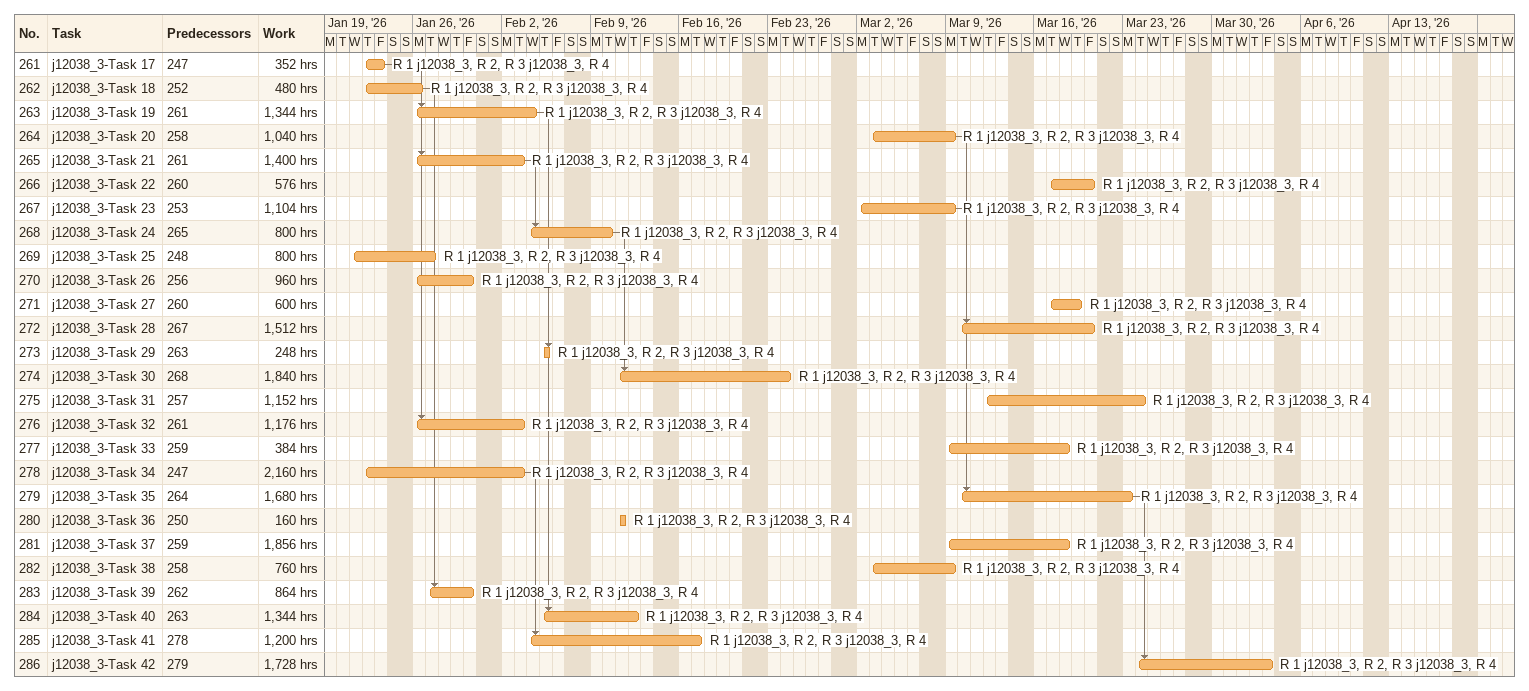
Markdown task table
| ID | Task | Start | Finish | Predecessors | Resources | Work (h) |
|---|---|---|---|---|---|---|
| 261 | j12038_3-Task 17 | 2026-01-22 | 2026-01-23 | 247 | R 1 j12038_3, R 2, R 3 j12038_3, R 4 | 352 |
| 262 | j12038_3-Task 18 | 2026-01-22 | 2026-01-26 | 252 | R 1 j12038_3, R 2, R 3 j12038_3, R 4 | 480 |
| 263 | j12038_3-Task 19 | 2026-01-26 | 2026-02-04 | 261 | R 1 j12038_3, R 2, R 3 j12038_3, R 4 | 1344 |
| 264 | j12038_3-Task 20 | 2026-03-03 | 2026-03-09 | 258 | R 1 j12038_3, R 2, R 3 j12038_3, R 4 | 1040 |
| 265 | j12038_3-Task 21 | 2026-01-26 | 2026-02-03 | 261 | R 1 j12038_3, R 2, R 3 j12038_3, R 4 | 1400 |
| 266 | j12038_3-Task 22 | 2026-03-17 | 2026-03-20 | 260 | R 1 j12038_3, R 2, R 3 j12038_3, R 4 | 576 |
| 267 | j12038_3-Task 23 | 2026-03-02 | 2026-03-09 | 253 | R 1 j12038_3, R 2, R 3 j12038_3, R 4 | 1104 |
| 268 | j12038_3-Task 24 | 2026-02-04 | 2026-02-10 | 265 | R 1 j12038_3, R 2, R 3 j12038_3, R 4 | 800 |
| 269 | j12038_3-Task 25 | 2026-01-21 | 2026-01-27 | 248 | R 1 j12038_3, R 2, R 3 j12038_3, R 4 | 800 |
| 270 | j12038_3-Task 26 | 2026-01-26 | 2026-01-30 | 256 | R 1 j12038_3, R 2, R 3 j12038_3, R 4 | 960 |
| 271 | j12038_3-Task 27 | 2026-03-17 | 2026-03-19 | 260 | R 1 j12038_3, R 2, R 3 j12038_3, R 4 | 600 |
| 272 | j12038_3-Task 28 | 2026-03-10 | 2026-03-20 | 267 | R 1 j12038_3, R 2, R 3 j12038_3, R 4 | 1512 |
| 273 | j12038_3-Task 29 | 2026-02-05 | 2026-02-05 | 263 | R 1 j12038_3, R 2, R 3 j12038_3, R 4 | 248 |
| 274 | j12038_3-Task 30 | 2026-02-11 | 2026-02-24 | 268 | R 1 j12038_3, R 2, R 3 j12038_3, R 4 | 1840 |
| 275 | j12038_3-Task 31 | 2026-03-12 | 2026-03-24 | 257 | R 1 j12038_3, R 2, R 3 j12038_3, R 4 | 1152 |
| 276 | j12038_3-Task 32 | 2026-01-26 | 2026-02-03 | 261 | R 1 j12038_3, R 2, R 3 j12038_3, R 4 | 1176 |
| 277 | j12038_3-Task 33 | 2026-03-09 | 2026-03-18 | 259 | R 1 j12038_3, R 2, R 3 j12038_3, R 4 | 384 |
| 278 | j12038_3-Task 34 | 2026-01-22 | 2026-02-03 | 247 | R 1 j12038_3, R 2, R 3 j12038_3, R 4 | 2160 |
| 279 | j12038_3-Task 35 | 2026-03-10 | 2026-03-23 | 264 | R 1 j12038_3, R 2, R 3 j12038_3, R 4 | 1680 |
| 280 | j12038_3-Task 36 | 2026-02-11 | 2026-02-11 | 250 | R 1 j12038_3, R 2, R 3 j12038_3, R 4 | 160 |
| 281 | j12038_3-Task 37 | 2026-03-09 | 2026-03-18 | 259 | R 1 j12038_3, R 2, R 3 j12038_3, R 4 | 1856 |
| 282 | j12038_3-Task 38 | 2026-03-03 | 2026-03-09 | 258 | R 1 j12038_3, R 2, R 3 j12038_3, R 4 | 760 |
| 283 | j12038_3-Task 39 | 2026-01-27 | 2026-01-30 | 262 | R 1 j12038_3, R 2, R 3 j12038_3, R 4 | 864 |
| 284 | j12038_3-Task 40 | 2026-02-05 | 2026-02-12 | 263 | R 1 j12038_3, R 2, R 3 j12038_3, R 4 | 1344 |
| 285 | j12038_3-Task 41 | 2026-02-04 | 2026-02-17 | 278 | R 1 j12038_3, R 2, R 3 j12038_3, R 4 | 1200 |
| 286 | j12038_3-Task 42 | 2026-03-24 | 2026-04-03 | 279 | R 1 j12038_3, R 2, R 3 j12038_3, R 4 | 1728 |
